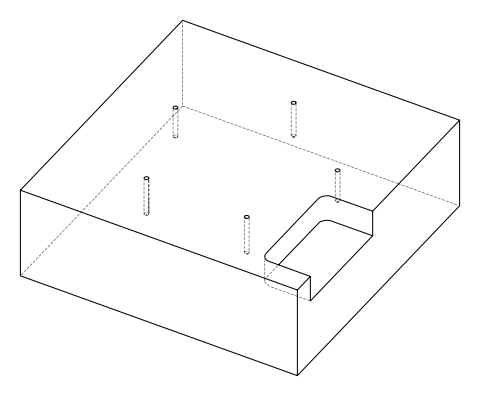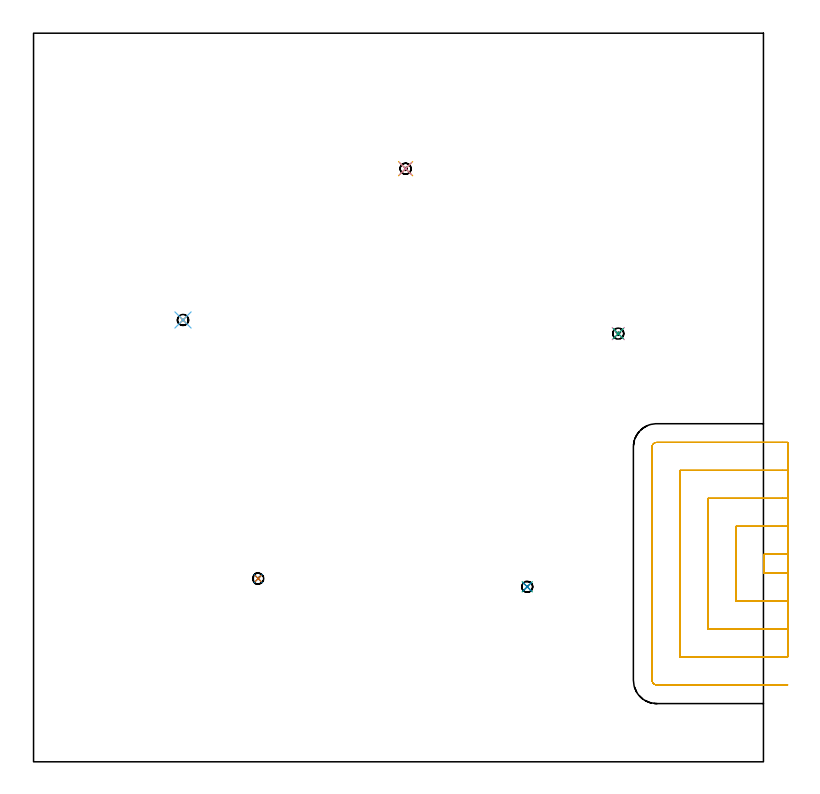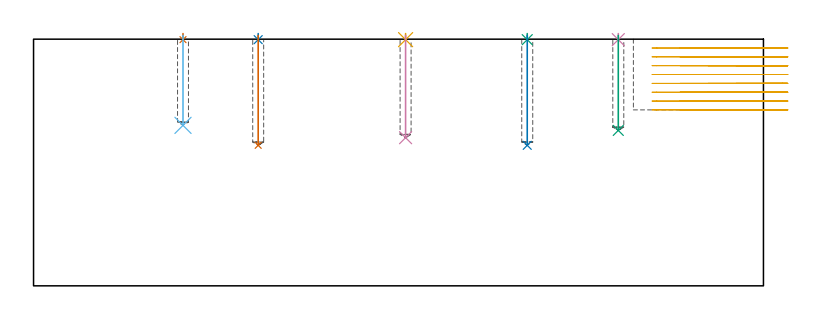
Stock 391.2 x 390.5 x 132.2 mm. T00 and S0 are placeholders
(PLAN: 11 operations, 2 tool changes, 23.1 min)
(1 SPOT_DRILL | STEP1POCKET | NXT0321_9005460120000 | 0.03 min | 0 mm3)
(2 SPOT_DRILL_1 | STEP1POCKET_1 | NXT0321_9005460120000 | 0.03 min | 0 mm3)
(3 SPOT_DRILL_2 | STEP1POCKET_2 | NXT0321_9005460120000 | 0.03 min | 2 mm3)
(4 SPOT_DRILL_3 | STEP1POCKET_3 | NXT0321_9005460120000 | 0.03 min | 2 mm3)
(5 SPOT_DRILL_4 | STEP1POCKET_4 | NXT0321_9005460120000 | 0.03 min | 0 mm3)
(6 DRILL_BLIND_HOLE_INTO_CENTER | STEP1POCKET | UGT0301_454 | 0.19 min | 1217 mm3)
(7 DRILL_BLIND_HOLE_INTO_CENTER_1 | STEP1POCKET_1 | UGT0301_454 | 0.24 min | 1506 mm3)
(8 DRILL_BLIND_HOLE_INTO_CENTER_2 | STEP1POCKET_2 | UGT0301_454 | 0.24 min | 1504 mm3)
(9 DRILL_BLIND_HOLE_INTO_CENTER_3 | STEP1POCKET_3 | UGT0301_454 | 0.21 min | 1289 mm3)
(10 DRILL_BLIND_HOLE_INTO_CENTER_4 | STEP1POCKET_4 | UGT0301_454 | 0.22 min | 1394 mm3)
(11 MILL_SLOT | SLOT_PARTIAL_RECTANGULAR | UGT0201_094 | Follow Part, ap 5, ae 75% | 21.89 min | 393739 mm3)
(TOOL NXT0321_9005460120000 | NC Spot Drill, 142deg, 12mm, Carbide, Uncoated | D12 PA142 FL30 Z2)
(TOOL UGT0301_454 | Carbide Drill 5.9 mm | D5.9 PA118 FL57 Z2)
(TOOL UGT0201_094 | End mill 20 mm | D20 FL38 Z4)
(OP 1 SPOT_DRILL)
G17 G21 G94 G90
T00 M6
G54
G17 G0 G90 X80.1 Y236.8 S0 M3
G43 Z142.2 H0
G94 G81 G98 Z131.946 F250. R135.2
G80
M5
M2
(OP 2 SPOT_DRILL_1)
G17 G21 G94 G90
T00 M6
G54
G17 G0 G90 X120.4 Y98.2 S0 M3
G43 Z142.2 H0
G94 G81 G98 Z131.946 F250. R135.2
G80
M5
M2
(OP 3 SPOT_DRILL_2)
G17 G21 G94 G90
T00 M6
G54
G17 G0 G90 X264.6 Y93.8 S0 M3
G43 Z142.2 H0
G94 G81 G98 Z131.946 F250. R135.2
G80
M5
M2
(OP 4 SPOT_DRILL_3)
G17 G21 G94 G90
T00 M6
G54
G17 G0 G90 X313.4 Y229.5 S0 M3
G43 Z142.2 H0
G94 G81 G98 Z131.946 F250. R135.2
G80
M5
M2
(OP 5 SPOT_DRILL_4)
G17 G21 G94 G90
T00 M6
G54
G17 G0 G90 X199.4 Y317.9 S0 M3
G43 Z142.2 H0
G94 G81 G98 Z131.946 F250. R135.2
G80
M5
M2
(OP 6 DRILL_BLIND_HOLE_INTO_CENTER)
G17 G21 G94 G90
T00 M6
G54
G17 G0 G90 X80.1 Y236.8 S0 M3
G43 Z142.2 H0
G94 G81 G98 Z86. F250. R134.2
G80
M5
M2
(OP 7 DRILL_BLIND_HOLE_INTO_CENTER_1)
G17 G21 G94 G90
T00 M6
G54
G17 G0 G90 X120.4 Y98.2 S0 M3
G43 Z142.2 H0
G94 G81 G98 Z75.3 F250. R134.2
G80
M5
M2
(OP 8 DRILL_BLIND_HOLE_INTO_CENTER_2)
G17 G21 G94 G90
T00 M6
G54
G17 G0 G90 X264.6 Y93.8 S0 M3
G43 Z142.2 H0
G94 G81 G98 Z75.3 F250. R134.2
G80
M5
M2
(OP 9 DRILL_BLIND_HOLE_INTO_CENTER_3)
G17 G21 G94 G90
T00 M6
G54
G17 G0 G90 X313.4 Y229.5 S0 M3
G43 Z142.2 H0
G94 G81 G98 Z83.3 F250. R134.2
G80
M5
M2
(OP 10 DRILL_BLIND_HOLE_INTO_CENTER_4)
G17 G21 G94 G90
T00 M6
G54
G17 G0 G90 X199.4 Y317.9 S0 M3
G43 Z142.2 H0
G94 G81 G98 Z79.4 F250. R134.2
G80
M5
M2
(OP 11 MILL_SLOT)
G17 G21 G94 G90
T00 M6
G54
G17 G0 G90 X404.2 Y111.2 S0 M3
G43 Z142.2 H0
Z127.462
G94 G1 X401.2 F250.
X391.5 F500.
Y101.2
X401.2
X404.2 F250.
Y126.2
X401.2
X376.5 F500.
Y86.2
X401.2
X404.2 F250.
Y141.2
X401.2
X361.5 F500.
Y71.2
X401.2
X404.2 F250.
Y156.2
X401.2
X346.5 F500.
Y56.2
X401.2
X404.2 F250.
Y171.2
X401.2
X334. F500.
G3 X331.5 Y168.7 R2.5
G1 Y43.7
G3 X334. Y41.2 R2.5
G1 X401.2
X404.2 F250.
G0 Y111.2 Z122.725
G1 X401.2
X391.5 F500.
Y101.2
X401.2
X404.2 F250.
Y126.2
X401.2
X376.5 F500.
Y86.2
X401.2
X404.2 F250.
Y141.2
X401.2
X361.5 F500.
Y71.2
X401.2
X404.2 F250.
Y156.2
X401.2
X346.5 F500.
Y56.2
X401.2
X404.2 F250.
Y171.2
X401.2
X334. F500.
G3 X331.5 Y168.7 R2.5
G1 Y43.7
G3 X334. Y41.2 R2.5
G1 X401.2
X404.2 F250.
G0 Y111.2 Z117.987
G1 X401.2
X391.5 F500.
Y101.2
X401.2
X404.2 F250.
Y126.2
X401.2
X376.5 F500.
Y86.2
X401.2
X404.2 F250.
Y141.2
X401.2
X361.5 F500.
Y71.2
X401.2
X404.2 F250.
Y156.2
X401.2
X346.5 F500.
Y56.2
X401.2
X404.2 F250.
Y171.2
X401.2
X334. F500.
G3 X331.5 Y168.7 R2.5
G1 Y43.7
G3 X334. Y41.2 R2.5
G1 X401.2
X404.2 F250.
G0 Y111.2 Z113.25
G1 X401.2
X391.5 F500.
Y101.2
X401.2
X404.2 F250.
Y126.2
X401.2
X376.5 F500.
Y86.2
X401.2
X404.2 F250.
Y141.2
X401.2
X361.5 F500.
Y71.2
X401.2
X404.2 F250.
Y156.2
X401.2
X346.5 F500.
Y56.2
X401.2
X404.2 F250.
Y171.2
X401.2
X334. F500.
G3 X331.5 Y168.7 R2.5
G1 Y43.7
G3 X334. Y41.2 R2.5
G1 X401.2
X404.2 F250.
G0 Y111.2 Z108.512
G1 X401.2
X391.5 F500.
Y101.2
X401.2
X404.2 F250.
Y126.2
X401.2
X376.5 F500.
Y86.2
X401.2
X404.2 F250.
Y141.2
X401.2
X361.5 F500.
Y71.2
X401.2
X404.2 F250.
Y156.2
X401.2
X346.5 F500.
Y56.2
X401.2
X404.2 F250.
Y171.2
X401.2
X334. F500.
G3 X331.5 Y168.7 R2.5
G1 Y43.7
G3 X334. Y41.2 R2.5
G1 X401.2
X404.2 F250.
G0 Y111.2 Z103.775
G1 X401.2
X391.5 F500.
Y101.2
X401.2
X404.2 F250.
Y126.2
X401.2
X376.5 F500.
Y86.2
X401.2
X404.2 F250.
Y141.2
X401.2
X361.5 F500.
Y71.2
X401.2
X404.2 F250.
Y156.2
X401.2
X346.5 F500.
Y56.2
X401.2
X404.2 F250.
Y171.2
X401.2
X334. F500.
G3 X331.5 Y168.7 R2.5
G1 Y43.7
G3 X334. Y41.2 R2.5
G1 X401.2
X404.2 F250.
G0 Y111.2 Z99.037
G1 X401.2
X391.5 F500.
Y101.2
X401.2
X404.2 F250.
Y126.2
X401.2
X376.5 F500.
Y86.2
X401.2
X404.2 F250.
Y141.2
X401.2
X361.5 F500.
Y71.2
X401.2
X404.2 F250.
Y156.2
X401.2
X346.5 F500.
Y56.2
X401.2
X404.2 F250.
Y171.2
X401.2
X334. F500.
G3 X331.5 Y168.7 R2.5
G1 Y43.7
G3 X334. Y41.2 R2.5
G1 X401.2
X404.2 F250.
G0 Y111.2 Z94.3
G1 X401.2
X391.5 F500.
Y101.2
X401.2
X404.2 F250.
Y126.2
X401.2
X376.5 F500.
Y86.2
X401.2
X404.2 F250.
Y141.2
X401.2
X361.5 F500.
Y71.2
X401.2
X404.2 F250.
Y156.2
X401.2
X346.5 F500.
Y56.2
X401.2
X404.2 F250.
Y171.2
X401.2
X334. F500.
G3 X331.5 Y168.7 R2.5
G1 Y43.7
G3 X334. Y41.2 R2.5
G1 X401.2
X404.2 F250.
G0 Z142.2
M5
M2
